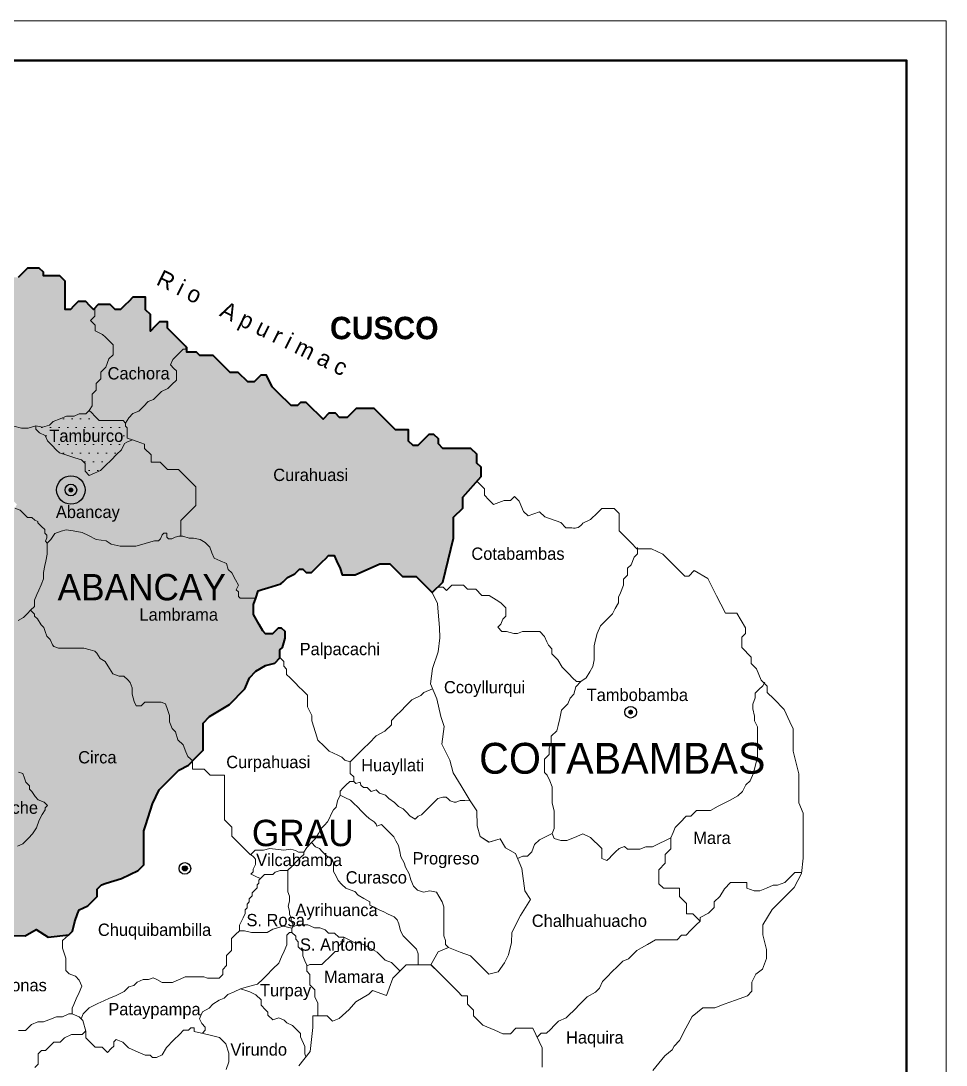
# Model space of a CAD drawing. Header units: metres. Extents: x 729055 to 735546, y 8489029 to 8491869.
# Drawn here: x 734618.53 to 734646.76, y 8489378.89 to 8489410.74 of the extents above; entities that cross this region are included whole.
import ezdxf

# ---------------------------------------------------------------- set-up
doc = ezdxf.new("R2010")
doc.units = ezdxf.units.M
doc.layers.add('05', color=5, linetype='Continuous')
for name, color, linetype, lineweight in [('5', 3, 'Continuous', 40), ('8', 250, 'Continuous', 50), ('Cap Prov', 7, 'Continuous', 20), ('Distrito', 212, 'Continuous', 20), ('Eléctricas', 30, 'Continuous', 20), ('GRILLAS', 7, 'Continuous', 0), ('MARCOS', 7, 'Continuous', 40), ('Sheet', 7, 'Continuous', 50), ('TEXTO', 7, 'Continuous', 0)]:
    doc.layers.add(name, color=color, linetype=linetype, lineweight=lineweight)
doc.styles.get("Standard").update_dxf_attribs({"font": 'BELL.TTF'})

msp = doc.modelspace()

# ---------------------------------------------------------------- hatches: boundary and pattern name
for points in [[(734620.135, 8489396.431, 1), (734619.983, 8489396.431, 1)], [(734637.213, 8489389.653, 1), (734637.061, 8489389.653, 1)], [(734623.613, 8489384.887, 1), (734623.461, 8489384.887, 1)]]:
    msp.add_hatch(color=256).paths.add_polyline_path(points)
at = {"layer": '5', "lineweight": 30}
msp.add_hatch(color=256, dxfattribs=at).paths.add_polyline_path([(734620.419, 8489396.431, 1), (734619.699, 8489396.431, 1)])
at = {"layer": 'Eléctricas', "linetype": 'Continuous', "lineweight": 0}
h = msp.add_hatch(dxfattribs=at)
h.set_pattern_fill('DOTS', color=1, scale=0.165786, style=0)
h.set_pattern_definition([(0, (292.78854, 279.58808), (0.13159295927, 0.263185918539), [0, -0.263185918539])])
h.paths.add_polyline_path([(734632.016, 8489395.879), (734632.016, 8489396.213), (734632.572, 8489396.839), (734632.572, 8489397.124), (734632.445, 8489397.251), (734632.445, 8489397.521), (734632.264, 8489397.702), (734631.94, 8489397.702), (734631.695, 8489397.702), (734631.41, 8489397.702), (734631.27, 8489397.842), (734631.27, 8489397.992), (734631.134, 8489398.129), (734630.983, 8489398.129), (734630.827, 8489397.973), (734630.643, 8489397.789), (734630.498, 8489397.789), (734630.364, 8489397.923), (734630.364, 8489398.123), (734630.364, 8489398.262), (734630.186, 8489398.262), (734629.968, 8489398.262), (734629.79, 8489398.441), (734629.611, 8489398.619), (734629.489, 8489398.742), (734629.316, 8489398.914), (734629.026, 8489398.914), (734628.758, 8489398.914), (734628.597, 8489398.753), (734628.491, 8489398.647), (734628.256, 8489398.647), (734628.134, 8489398.77), (734627.933, 8489398.77), (734627.753, 8489398.589), (734627.602, 8489398.74), (734627.435, 8489398.907), (734627.242, 8489399.101), (734627.066, 8489399.101), (734626.974, 8489399.009), (734626.779, 8489399.009), (734626.656, 8489399.131), (734626.5, 8489399.287), (734626.377, 8489399.41), (734626.205, 8489399.583), (734626.026, 8489399.934), (734625.852, 8489399.934), (734625.647, 8489399.729), (734625.459, 8489399.729), (734625.167, 8489400.02), (734624.916, 8489400.02), (734624.403, 8489400.533), (734624.236, 8489400.533), (734623.99, 8489400.533), (734623.89, 8489400.633), (734623.6, 8489400.633), (734623.6, 8489400.778), (734623.449, 8489400.928), (734623.327, 8489401.051), (734623.198, 8489401.179), (734623.009, 8489401.369), (734623.009, 8489401.558), (734622.763, 8489401.558), (734622.63, 8489401.425), (734622.485, 8489401.28), (734622.485, 8489401.502), (734622.485, 8489401.781), (734622.34, 8489401.926), (734622.34, 8489402.104), (734622.34, 8489402.309), (734622.106, 8489402.309), (734621.945, 8489402.309), (734621.823, 8489402.186), (734621.711, 8489402.075), (734621.57, 8489401.934), (734621.411, 8489401.934), (734621.258, 8489402.087), (734621.035, 8489402.087), (734620.896, 8489402.087), (734620.748, 8489401.94), (734620.636, 8489402.051), (734620.511, 8489402.177), (734620.282, 8489402.177), (734620.154, 8489402.048), (734620.043, 8489401.937), (734619.881, 8489401.937), (734619.881, 8489402.082), (734619.881, 8489402.227), (734619.881, 8489402.394), (734619.881, 8489402.583), (734619.881, 8489402.8), (734619.719, 8489402.962), (734619.53, 8489402.962), (734619.22, 8489402.962), (734619.22, 8489403.076), (734619.095, 8489403.202), (734618.879, 8489403.202), (734618.739, 8489403.202), (734618.6, 8489403.063), (734618.455, 8489402.918), (734618.187, 8489402.918), (734617.998, 8489402.728), (734617.741, 8489402.728), (734617.418, 8489402.728), (734617.262, 8489402.728), (734617.262, 8489402.561), (734617.005, 8489402.561), (734616.827, 8489402.383), (734616.827, 8489402.079), (734616.606, 8489402.079), (734616.425, 8489401.898), (734616.263, 8489401.898), (734616.209, 8489402.067), (734615.971, 8489402.238), (734615.711, 8489402.235), (734615.57, 8489402.186), (734615.517, 8489402.026), (734615.551, 8489401.831), (734615.433, 8489401.57), (734615.3, 8489401.537), (734615.153, 8489401.378), (734615.066, 8489401.224), (734614.846, 8489401.067), (734614.63, 8489401.049), (734614.429, 8489401.043), (734614.143, 8489401.05), (734613.883, 8489401.153), (734613.555, 8489401.232), (734613.421, 8489401.366), (734613.361, 8489401.528), (734613.299, 8489401.686), (734613.206, 8489401.821), (734613.073, 8489401.887), (734612.964, 8489402.033), (734612.792, 8489402.018), (734612.712, 8489401.971), (734612.59, 8489401.87), (734612.478, 8489401.728), (734612.32, 8489401.698), (734612.32, 8489401.48), (734612.32, 8489401.321), (734612.484, 8489401.157), (734612.58, 8489401.06), (734612.84, 8489400.96), (734613.05, 8489400.96), (734613.235, 8489400.96), (734613.395, 8489400.8), (734613.504, 8489400.691), (734613.504, 8489400.515), (734613.504, 8489400.331), (734613.617, 8489400.217), (734613.743, 8489400.092), (734613.974, 8489399.861), (734614.133, 8489399.701), (734614.377, 8489399.593), (734614.536, 8489399.593), (734614.738, 8489399.593), (734615.065, 8489399.4), (734615.137, 8489399.328), (734615.435, 8489399.328), (734615.653, 8489399.328), (734615.878, 8489399.104), (734616.014, 8489398.787), (734616.092, 8489398.606), (734616.092, 8489398.452), (734616.207, 8489398.116), (734616.325, 8489397.999), (734616.425, 8489397.898), (734616.547, 8489398.02), (734616.652, 8489398.02), (734616.736, 8489398.02), (734616.847, 8489397.909), (734616.967, 8489397.415), (734617.007, 8489397.249), (734617.206, 8489397.05), (734617.622, 8489396.777), (734617.933, 8489396.467), (734618.293, 8489396.106), (734618.411, 8489395.988), (734618.218, 8489395.62), (734618.055, 8489395.456), (734617.899, 8489395.301), (734617.79, 8489394.957), (734617.588, 8489394.605), (734617.261, 8489394.454), (734617.049, 8489394.356), (734616.388, 8489394.269), (734616.128, 8489394.269), (734615.565, 8489394.026), (734614.725, 8489393.535), (734614.46, 8489393.271), (734614.376, 8489393.187), (734614.045, 8489393.187), (734613.776, 8489393.049), (734613.499, 8489392.906), (734613.144, 8489392.724), (734612.96, 8489392.539), (734612.827, 8489392.244), (734612.827, 8489392.051), (734612.731, 8489391.954), (734613.195, 8489391.49), (734613.645, 8489391.04), (734614.083, 8489390.788), (734614.414, 8489390.583), (734614.857, 8489389.913), (734615.257, 8489389.623), (734615.457, 8489389.761), (734615.735, 8489389.771), (734615.986, 8489389.436), (734616.117, 8489388.804), (734616.117, 8489388.054), (734615.971, 8489387.545), (734616.557, 8489386.875), (734616.507, 8489386.399), (734616.597, 8489385.824), (734616.452, 8489385.446), (734616.407, 8489384.937), (734617.007, 8489383.729), (734617.347, 8489383.587), (734617.674, 8489383.19), (734618.247, 8489382.837), (734618.668, 8489382.83), (734618.998, 8489383.018), (734619.37, 8489382.792), (734619.998, 8489382.856), (734620.113, 8489382.977), (734620.182, 8489383.262), (734620.259, 8489383.497), (734620.308, 8489383.623), (734620.577, 8489383.743), (734620.747, 8489383.913), (734620.859, 8489384.025), (734620.859, 8489384.251), (734620.998, 8489384.39), (734621.14, 8489384.434), (734621.604, 8489384.577), (734622.11, 8489384.82), (734622.288, 8489384.997), (734622.288, 8489385.134), (734622.288, 8489385.318), (734622.288, 8489385.617), (734622.288, 8489386.028), (734622.348, 8489386.217), (734622.553, 8489386.858), (734622.749, 8489387.281), (734623.032, 8489387.563), (734623.168, 8489387.7), (734623.352, 8489387.884), (734623.646, 8489388.04), (734623.894, 8489388.289), (734624.095, 8489388.49), (734624.095, 8489388.749), (734624.095, 8489389.063), (734624.095, 8489389.321), (734624.293, 8489389.519), (734624.896, 8489389.892), (734625.365, 8489390.361), (734625.505, 8489390.698), (734625.706, 8489390.899), (734625.993, 8489391.077), (734626.277, 8489391.153), (734626.439, 8489391.315), (734626.439, 8489391.41), (734626.439, 8489391.55), (734626.511, 8489391.622), (734626.595, 8489391.915), (734626.595, 8489392.115), (734626.49, 8489392.22), (734626.383, 8489392.22), (734626.298, 8489392.134), (734626.211, 8489392.047), (734626.115, 8489392.047), (734625.996, 8489392.047), (734625.912, 8489392.131), (734625.802, 8489392.33), (734625.633, 8489392.635), (734625.633, 8489392.798), (734625.633, 8489392.94), (734625.699, 8489393.132), (734625.778, 8489393.359), (734625.899, 8489393.395), (734626.068, 8489393.445), (734626.467, 8489393.565), (734626.535, 8489393.633), (734626.668, 8489393.766), (734626.896, 8489393.878), (734627.036, 8489394.018), (734627.138, 8489394.018), (734627.241, 8489393.915), (734627.404, 8489393.915), (734627.5, 8489394.011), (734627.612, 8489394.123), (734627.728, 8489394.239), (734627.834, 8489394.345), (734627.923, 8489394.434), (734628.096, 8489394.434), (734628.168, 8489394.27), (734628.271, 8489394.038), (734628.339, 8489393.845), (734628.729, 8489393.845), (734629.481, 8489394.18), (734629.788, 8489394.18), (734630.178, 8489393.79), (734630.596, 8489393.79), (734630.819, 8489393.567), (734631.082, 8489393.304), (734631.403, 8489393.624), (734631.737, 8489394.961), (734631.737, 8489395.601)])
h = msp.add_hatch(dxfattribs=at)
h.set_pattern_fill('DOTS', color=47, scale=0.165786, style=0)
h.set_pattern_definition([(0, (8808.9939, 87775.3238), (0.13159295927, 0.263185918539), [0, -0.263185918539])])
h.paths.add_polyline_path([(734620.927, 8489398.552), (734620.792, 8489398.687), (734620.698, 8489398.781), (734620.619, 8489398.861), (734620.516, 8489398.759), (734620.317, 8489398.759), (734620.157, 8489398.685), (734619.929, 8489398.685), (734619.729, 8489398.605), (734619.518, 8489398.521), (734619.406, 8489398.408), (734619.198, 8489398.348), (734618.99, 8489398.388), (734618.99, 8489398.283), (734619.101, 8489398.172), (734619.272, 8489398.097), (734619.347, 8489397.927), (734619.476, 8489397.799), (734619.624, 8489397.651), (734619.711, 8489397.564), (734619.936, 8489397.492), (734620.18, 8489397.413), (734620.387, 8489397.347), (734620.491, 8489397.242), (734620.491, 8489397.001), (734620.614, 8489396.878), (734620.779, 8489396.946), (734620.964, 8489397.023), (734621.116, 8489397.174), (734621.287, 8489397.345), (734621.452, 8489397.51), (734621.6, 8489397.659), (734621.692, 8489397.853), (734621.942, 8489397.957), (734621.778, 8489398.014), (734621.778, 8489398.086), (734621.778, 8489398.217), (734621.778, 8489398.325), (734621.729, 8489398.374), (734621.729, 8489398.474), (734621.651, 8489398.552), (734621.48, 8489398.552), (734621.304, 8489398.552), (734621.132, 8489398.552)])

# ---------------------------------------------------------------- linework, layer by layer
for centre, radius in [((734620.059, 8489396.431), 0.178), ((734637.137, 8489389.653), 0.178), ((734623.537, 8489384.887), 0.178), ((734623.537, 8489384.887), 0.0762)]:
    msp.add_circle(centre, radius)
at = {"layer": '5', "lineweight": 30}
msp.add_circle((734620.059, 8489396.431), 0.434, dxfattribs=at)
at = {"layer": 'Cap Prov', "color": 0, "lineweight": 40}
for p, q in [((734631.092, 8489390.989), (734631.092, 8489390.989)), ((734632.815, 8489385.691), (734632.815, 8489385.691)), ((734631.446, 8489381.548), (734631.446, 8489381.548)), ((734632.811, 8489381.658), (734632.811, 8489381.658))]:
    msp.add_line(p, q, dxfattribs=at)
at = {"layer": 'Cap Prov', "lineweight": 40}
msp.add_lwpolyline([(734618.247, 8489382.837), (734618.668, 8489382.83), (734618.998, 8489383.018), (734619.37, 8489382.792), (734619.998, 8489382.856), (734620.113, 8489382.977), (734620.182, 8489383.262), (734620.259, 8489383.497), (734620.308, 8489383.623), (734620.577, 8489383.743), (734620.747, 8489383.913), (734620.859, 8489384.025), (734620.859, 8489384.251), (734620.998, 8489384.39), (734621.14, 8489384.434), (734621.604, 8489384.577), (734622.11, 8489384.82), (734622.288, 8489384.997), (734622.288, 8489385.134), (734622.288, 8489385.318), (734622.288, 8489385.617), (734622.288, 8489386.028), (734622.348, 8489386.217), (734622.553, 8489386.858), (734622.749, 8489387.281), (734623.032, 8489387.563), (734623.168, 8489387.7), (734623.352, 8489387.884), (734623.646, 8489388.04), (734623.894, 8489388.289), (734624.095, 8489388.49), (734624.095, 8489388.749), (734624.095, 8489389.063), (734624.095, 8489389.321), (734624.293, 8489389.519), (734624.896, 8489389.892), (734625.365, 8489390.361), (734625.505, 8489390.698), (734625.706, 8489390.899), (734625.993, 8489391.077), (734626.277, 8489391.153), (734626.439, 8489391.315), (734626.439, 8489391.41), (734626.439, 8489391.55), (734626.511, 8489391.622), (734626.595, 8489391.915), (734626.595, 8489392.115), (734626.49, 8489392.22), (734626.383, 8489392.22), (734626.298, 8489392.134), (734626.211, 8489392.047), (734626.115, 8489392.047), (734625.996, 8489392.047), (734625.912, 8489392.131), (734625.802, 8489392.33), (734625.633, 8489392.635), (734625.633, 8489392.798), (734625.633, 8489392.94), (734625.699, 8489393.132), (734625.778, 8489393.359), (734625.899, 8489393.395), (734626.068, 8489393.445), (734626.467, 8489393.565), (734626.535, 8489393.633), (734626.668, 8489393.766), (734626.896, 8489393.878), (734627.036, 8489394.018), (734627.138, 8489394.018), (734627.241, 8489393.915), (734627.404, 8489393.915), (734627.5, 8489394.011), (734627.612, 8489394.123), (734627.728, 8489394.239), (734627.834, 8489394.345), (734627.923, 8489394.434), (734628.096, 8489394.434), (734628.168, 8489394.27), (734628.271, 8489394.038), (734628.339, 8489393.845), (734628.729, 8489393.845), (734629.481, 8489394.18), (734629.788, 8489394.18), (734630.178, 8489393.79), (734630.596, 8489393.79), (734630.819, 8489393.567), (734631.082, 8489393.304), (734631.403, 8489393.624), (734631.737, 8489394.961), (734631.737, 8489395.601), (734632.016, 8489395.879), (734632.016, 8489396.213), (734632.572, 8489396.839), (734632.572, 8489397.124), (734632.445, 8489397.251), (734632.445, 8489397.521), (734632.264, 8489397.702), (734631.94, 8489397.702), (734631.695, 8489397.702), (734631.41, 8489397.702), (734631.27, 8489397.842), (734631.27, 8489397.992), (734631.134, 8489398.129), (734630.983, 8489398.129), (734630.827, 8489397.973), (734630.643, 8489397.789), (734630.498, 8489397.789), (734630.364, 8489397.923), (734630.364, 8489398.123), (734630.364, 8489398.262), (734630.186, 8489398.262), (734629.968, 8489398.262), (734629.79, 8489398.441), (734629.611, 8489398.619), (734629.489, 8489398.742), (734629.316, 8489398.914), (734629.026, 8489398.914), (734628.758, 8489398.914), (734628.597, 8489398.753), (734628.491, 8489398.647), (734628.256, 8489398.647), (734628.134, 8489398.77), (734627.933, 8489398.77), (734627.753, 8489398.589), (734627.602, 8489398.74), (734627.435, 8489398.907), (734627.242, 8489399.101), (734627.066, 8489399.101), (734626.974, 8489399.009), (734626.779, 8489399.009), (734626.656, 8489399.131), (734626.5, 8489399.287), (734626.377, 8489399.41), (734626.205, 8489399.583), (734626.026, 8489399.934), (734625.852, 8489399.934), (734625.647, 8489399.729), (734625.459, 8489399.729), (734625.167, 8489400.02), (734624.916, 8489400.02), (734624.403, 8489400.533), (734624.236, 8489400.533), (734623.99, 8489400.533), (734623.89, 8489400.633), (734623.6, 8489400.633), (734623.6, 8489400.778), (734623.449, 8489400.928), (734623.327, 8489401.051), (734623.198, 8489401.179), (734623.009, 8489401.369), (734623.009, 8489401.558), (734622.763, 8489401.558), (734622.63, 8489401.425), (734622.485, 8489401.28), (734622.485, 8489401.502), (734622.485, 8489401.781), (734622.34, 8489401.926), (734622.34, 8489402.104), (734622.34, 8489402.309), (734622.106, 8489402.309), (734621.945, 8489402.309), (734621.823, 8489402.186), (734621.711, 8489402.075), (734621.57, 8489401.934), (734621.411, 8489401.934), (734621.258, 8489402.087), (734621.035, 8489402.087), (734620.896, 8489402.087), (734620.748, 8489401.94), (734620.636, 8489402.051), (734620.511, 8489402.177), (734620.282, 8489402.177), (734620.154, 8489402.048), (734620.043, 8489401.937), (734619.881, 8489401.937), (734619.881, 8489402.082), (734619.881, 8489402.227), (734619.881, 8489402.394), (734619.881, 8489402.583), (734619.881, 8489402.8), (734619.719, 8489402.962), (734619.53, 8489402.962), (734619.22, 8489402.962), (734619.22, 8489403.076), (734619.095, 8489403.202), (734618.879, 8489403.202), (734618.739, 8489403.202), (734618.6, 8489403.063), (734618.455, 8489402.918)], dxfattribs=at)
at = {"layer": 'Cap Prov'}
msp.add_lwpolyline([(734637.81, 8489378.72), (734638.175, 8489379.171), (734638.4, 8489379.355), (734638.468, 8489379.464), (734638.624, 8489379.637), (734638.825, 8489380.013), (734639.013, 8489380.37), (734639.338, 8489380.633), (734639.707, 8489380.633), (734639.993, 8489380.74), (734640.341, 8489380.87), (734640.698, 8489381.004), (734640.832, 8489381.138), (734640.832, 8489381.416), (734640.952, 8489381.661), (734641.155, 8489381.817), (734641.278, 8489382.14), (734641.278, 8489382.415), (734641.167, 8489382.861), (734641.167, 8489383.162), (734641.457, 8489383.629), (734642.13, 8489384.303), (734642.348, 8489384.733), (734642.404, 8489385.2), (734642.404, 8489385.568), (734642.404, 8489385.869), (734642.404, 8489386.248), (734642.404, 8489386.571), (734642.27, 8489386.888), (734642.27, 8489387.133), (734642.27, 8489387.412), (734642.27, 8489387.768), (734642.091, 8489388.459), (734642.091, 8489388.86), (734642.091, 8489389.143), (734641.992, 8489389.361), (734641.821, 8489389.737), (734641.504, 8489390.055), (734641.306, 8489390.252), (734641.306, 8489390.447), (734641.122, 8489390.631), (734640.975, 8489390.975), (734640.817, 8489391.133), (734640.817, 8489391.329), (734640.525, 8489391.621), (734640.525, 8489391.939), (734640.642, 8489392.056), (734640.642, 8489392.223), (734640.374, 8489392.675), (734640.031, 8489392.675), (734639.892, 8489392.946), (734639.761, 8489393.203), (734639.493, 8489393.727), (734639.08, 8489393.972), (734638.913, 8489393.805), (734638.79, 8489393.805), (734638.595, 8489394), (734638.316, 8489394.278), (734638.121, 8489394.473), (734637.776, 8489394.641), (734637.597, 8489394.641), (734637.33, 8489394.641), (734637.152, 8489394.82), (734636.979, 8489394.992), (734636.785, 8489395.186), (734636.785, 8489395.413), (734636.785, 8489395.719), (734636.635, 8489395.868), (734636.446, 8489395.868), (734636.257, 8489395.868), (734636.123, 8489395.735), (734635.917, 8489395.528), (734635.676, 8489395.424, -0.372899), (734635.342, 8489395.279), (734635.163, 8489395.279), (734635.007, 8489395.435), (734634.522, 8489395.608), (734634.36, 8489395.769), (734634.009, 8489395.641), (734633.87, 8489395.78), (734633.741, 8489396.087), (734633.591, 8489396.237), (734633.468, 8489396.115), (734633.279, 8489396.115), (734632.952, 8489395.993), (734632.815, 8489396.13), (734632.674, 8489396.271), (734632.674, 8489396.469), (734632.446, 8489396.697), (734632.016, 8489396.213), (734632.016, 8489395.879), (734631.737, 8489395.601), (734631.737, 8489394.961), (734631.403, 8489393.624), (734631.082, 8489393.304), (734631.243, 8489392.971), (734631.261, 8489392.707), (734631.309, 8489392.233), (734631.315, 8489391.922), (734631.267, 8489391.491), (734631.092, 8489390.989), (734631.026, 8489390.515), (734631.229, 8489390.06), (734631.348, 8489389.523), (734631.447, 8489389.212), (734631.375, 8489388.679), (734631.621, 8489388.186), (734631.726, 8489387.801), (734631.963, 8489387.406), (734632.24, 8489386.953), (734632.444, 8489386.642), (734632.456, 8489386.19), (734632.551, 8489385.864), (734632.815, 8489385.691), (734633.152, 8489385.793), (734633.315, 8489385.517), (734633.62, 8489385.339), (734633.819, 8489384.887), (734633.911, 8489384.206), (734634.086, 8489383.939), (734633.772, 8489383.454), (734633.514, 8489382.929), (734633.497, 8489382.628), (734633.412, 8489382.25), (734633.286, 8489382.01), (734633.093, 8489381.736), (734632.811, 8489381.658), (734632.248, 8489382.221), (734631.938, 8489382.327), (734631.581, 8489382.473), (734631.264, 8489382.345), (734631.046, 8489381.948), (734631.281, 8489381.713), (734631.446, 8489381.548), (734631.724, 8489381.27), (734631.864, 8489381.13), (734631.99, 8489381.004), (734632.162, 8489381.004), (734632.162, 8489380.744), (734632.345, 8489380.561), (734632.345, 8489380.39), (734632.627, 8489380.108), (734632.998, 8489379.947), (734633.233, 8489379.845), (734633.467, 8489379.845), (734633.632, 8489380.01), (734633.91, 8489380.01), (734634.151, 8489380.01), (734634.442, 8489379.415), (734634.442, 8489378.972), (734634.442, 8489378.82)], format="xyb", dxfattribs=at)
for points in [[(734624.796, 8489378.756), (734624.878, 8489378.988), (734624.878, 8489379.254), (734624.783, 8489379.538), (734624.594, 8489379.727), (734624.353, 8489379.785), (734624.134, 8489379.837), (734623.82, 8489379.912), (734623.82, 8489380.024), (734623.714, 8489380.024), (734623.643, 8489379.953), (734623.499, 8489379.953), (734623.38, 8489379.834), (734623.189, 8489379.643), (734622.975, 8489379.428), (734622.845, 8489379.196), (734622.668, 8489379.122), (734622.552, 8489379.122), (734622.483, 8489379.19), (734622.323, 8489379.19), (734622.108, 8489379.285), (734621.815, 8489379.414), (734621.645, 8489379.585), (734621.445, 8489379.668), (734621.368, 8489379.592), (734621.368, 8489379.466), (734621.293, 8489379.391), (734621.174, 8489379.271), (734621.106, 8489379.339), (734621.01, 8489379.435), (734620.799, 8489379.435), (734620.686, 8489379.547), (734620.512, 8489379.721), (734620.512, 8489379.925), (734620.427, 8489380.242), (734620.315, 8489380.355), (734620.101, 8489380.45), (734620.101, 8489380.623), (734620.15, 8489380.737), (734620.225, 8489380.91), (734620.308, 8489381.104), (734620.39, 8489381.295), (734620.311, 8489381.482), (734620.199, 8489381.595), (734620.008, 8489381.67), (734619.906, 8489381.772), (734619.906, 8489381.942), (734619.906, 8489382.151), (734619.806, 8489382.451), (734619.806, 8489382.687), (734619.988, 8489382.845), (734619.998, 8489382.856), (734619.37, 8489382.792), (734618.998, 8489383.018), (734618.668, 8489382.83), (734618.247, 8489382.837)], [(734634.442, 8489378.82), (734634.442, 8489378.972), (734634.442, 8489379.415), (734634.151, 8489380.01), (734633.91, 8489380.01), (734633.632, 8489380.01), (734633.467, 8489379.845), (734633.233, 8489379.845), (734632.998, 8489379.947), (734632.627, 8489380.108), (734632.345, 8489380.39), (734632.345, 8489380.561), (734632.162, 8489380.744), (734632.162, 8489381.004), (734631.99, 8489381.004), (734631.864, 8489381.13), (734631.724, 8489381.27), (734631.446, 8489381.548), (734631.281, 8489381.713), (734631.048, 8489381.946), (734630.833, 8489381.946), (734630.529, 8489381.946), (734630.287, 8489381.946), (734630.097, 8489381.756), (734629.879, 8489381.537), (734629.771, 8489381.232), (734629.692, 8489381.008), (734629.262, 8489381.16), (734629.148, 8489381.046), (734628.756, 8489380.817), (734628.547, 8489380.587), (734628.243, 8489380.304), (734628.044, 8489380.223), (734627.875, 8489380.392), (734627.445, 8489380.392), (734627.445, 8489380.035), (734627.358, 8489379.298), (734627.015, 8489378.868)]]:
    msp.add_lwpolyline(points, dxfattribs=at)
at = {"layer": 'Distrito', "linetype": 'Continuous', "lineweight": 5}
for p, q in [((734619.277, 8489392.112), (734619.327, 8489391.974)), ((734619.327, 8489391.974), (734619.428, 8489391.872)), ((734619.428, 8489391.872), (734619.497, 8489391.706)), ((734619.497, 8489391.706), (734619.542, 8489391.661)), ((734619.542, 8489391.661), (734619.684, 8489391.604)), ((734619.684, 8489391.604), (734619.896, 8489391.604)), ((734619.896, 8489391.604), (734620.009, 8489391.604)), ((734620.009, 8489391.604), (734620.221, 8489391.604)), ((734620.221, 8489391.604), (734620.457, 8489391.604)), ((734620.457, 8489391.604), (734620.652, 8489391.551)), ((734620.652, 8489391.551), (734620.79, 8489391.514)), ((734620.79, 8489391.514), (734620.851, 8489391.453)), ((734620.851, 8489391.453), (734620.949, 8489391.287)), ((734620.949, 8489391.287), (734621.103, 8489391.194)), ((734621.103, 8489391.194), (734621.238, 8489390.985)), ((734621.238, 8489390.985), (734621.34, 8489390.827)), ((734621.34, 8489390.827), (734621.531, 8489390.754)), ((734621.531, 8489390.754), (734621.678, 8489390.754)), ((734621.678, 8489390.754), (734621.795, 8489390.636)), ((734621.795, 8489390.636), (734621.869, 8489390.563)), ((734621.869, 8489390.563), (734621.926, 8489390.4)), ((734621.926, 8489390.4), (734621.926, 8489390.201)), ((734621.926, 8489390.201), (734621.987, 8489389.978)), ((734621.987, 8489389.978), (734622.048, 8489389.849)), ((734622.048, 8489389.849), (734622.202, 8489389.849)), ((734622.202, 8489389.849), (734622.314, 8489389.961)), ((734638.368, 8489385.823), (734638.368, 8489385.485)), ((734638.368, 8489385.485), (734638.194, 8489385.311)), ((734638.194, 8489385.311), (734638.194, 8489385.042)), ((734638.194, 8489385.042), (734638, 8489384.848)), ((734638, 8489384.848), (734638, 8489384.652)), ((734638, 8489384.652), (734638, 8489384.421)), ((734638, 8489384.421), (734638.143, 8489384.279)), ((734638.143, 8489384.279), (734638.357, 8489384.279)), ((734638.357, 8489384.279), (734638.623, 8489384.279)), ((734638.623, 8489384.279), (734638.623, 8489384.031)), ((734638.623, 8489384.031), (734638.836, 8489383.819)), ((734638.836, 8489383.819), (734638.836, 8489383.499)), ((734638.836, 8489383.499), (734639.031, 8489383.499)), ((734639.031, 8489383.499), (734639.253, 8489383.278))]:
    msp.add_line(p, q, dxfattribs=at)
for points in [[(734620.79, 8489401.981), (734620.79, 8489401.733), (734620.655, 8489401.599), (734620.798, 8489401.456), (734620.798, 8489401.285), (734621.027, 8489401.179), (734621.116, 8489401.089), (734621.247, 8489400.959), (734621.345, 8489400.861), (734621.345, 8489400.722), (734621.345, 8489400.559), (734621.222, 8489400.437), (734621.125, 8489400.176), (734620.978, 8489400.029), (734620.978, 8489399.826), (734620.827, 8489399.675), (734620.827, 8489399.475), (734620.707, 8489399.355), (734620.707, 8489399.182), (734620.707, 8489398.994), (734620.619, 8489398.861)], [(734623.566, 8489400.844), (734623.566, 8489400.729), (734623.484, 8489400.729), (734623.375, 8489400.62), (734623.258, 8489400.504), (734623.17, 8489400.415), (734623.096, 8489400.25), (734623.204, 8489400.142), (734623.278, 8489400.068), (734623.278, 8489399.902), (734623.278, 8489399.783), (734623.144, 8489399.649), (734623.021, 8489399.526), (734622.822, 8489399.435), (734622.691, 8489399.304), (734622.576, 8489399.19), (734622.422, 8489399.127), (734622.271, 8489398.976), (734622.131, 8489398.836), (734621.954, 8489398.762), (734621.823, 8489398.631), (734621.729, 8489398.474)], [(734621.942, 8489397.957), (734621.778, 8489398.014), (734621.778, 8489398.086), (734621.778, 8489398.217), (734621.778, 8489398.325), (734621.729, 8489398.374), (734621.729, 8489398.474), (734621.651, 8489398.552), (734621.48, 8489398.552), (734621.304, 8489398.552), (734621.132, 8489398.552), (734620.927, 8489398.552), (734620.792, 8489398.687), (734620.698, 8489398.781), (734620.619, 8489398.861), (734620.516, 8489398.759), (734620.317, 8489398.759), (734620.157, 8489398.685), (734619.929, 8489398.685), (734619.729, 8489398.605), (734619.518, 8489398.521), (734619.406, 8489398.408), (734619.198, 8489398.348), (734618.99, 8489398.388)], [(734623.414, 8489395.025), (734623.414, 8489395.262), (734623.414, 8489395.502), (734623.617, 8489395.705), (734623.873, 8489395.961), (734623.873, 8489396.253), (734623.873, 8489396.525), (734623.711, 8489396.687), (734623.511, 8489396.887), (734623.343, 8489397.055), (734623.004, 8489397.055), (734622.782, 8489397.277), (734622.508, 8489397.277), (734622.508, 8489397.5), (734622.308, 8489397.7), (734622.308, 8489397.83), (734622.08, 8489397.909), (734621.942, 8489397.957), (734621.771, 8489397.887), (734621.692, 8489397.853), (734621.6, 8489397.659), (734621.452, 8489397.51), (734621.287, 8489397.345), (734621.116, 8489397.174), (734620.964, 8489397.023), (734620.779, 8489396.946), (734620.614, 8489396.878), (734620.491, 8489397.001), (734620.491, 8489397.094), (734620.491, 8489397.242), (734620.387, 8489397.347), (734620.18, 8489397.413), (734619.936, 8489397.492), (734619.711, 8489397.564), (734619.624, 8489397.651), (734619.476, 8489397.799), (734619.347, 8489397.927), (734619.272, 8489398.097), (734619.101, 8489398.172), (734618.99, 8489398.283), (734618.99, 8489398.388), (734618.753, 8489398.32), (734618.548, 8489398.32), (734618.314, 8489398.382)], [(734619.338, 8489394.81), (734619.283, 8489394.865), (734619.324, 8489394.975), (734619.324, 8489395.056), (734619.261, 8489395.119), (734619.261, 8489395.225), (734619.164, 8489395.321), (734619.054, 8489395.431), (734619.054, 8489395.47), (734618.955, 8489395.512), (734618.871, 8489395.596), (734618.737, 8489395.596), (734618.635, 8489395.698), (734618.514, 8489395.819), (734618.354, 8489395.88)], [(734625.698, 8489393.134), (734625.518, 8489393.134), (734625.365, 8489393.134), (734625.222, 8489393.134), (734625.17, 8489393.185), (734625.17, 8489393.327), (734625.107, 8489393.39), (734625.17, 8489393.529), (734625.083, 8489393.688), (734624.967, 8489393.901), (734624.858, 8489394.01), (734624.804, 8489394.189), (734624.617, 8489394.269), (734624.426, 8489394.35), (734624.363, 8489394.512), (734624.294, 8489394.689), (734624.156, 8489394.827), (734624.004, 8489394.921), (734623.802, 8489394.966), (734623.67, 8489394.966), (734623.475, 8489395.025), (734623.353, 8489395.025), (734623.238, 8489394.987), (734623.137, 8489394.945), (734623.036, 8489394.945), (734622.989, 8489394.992), (734622.989, 8489395.074), (734622.989, 8489395.112), (734622.894, 8489395.112), (734622.843, 8489395.062), (734622.796, 8489394.938), (734622.736, 8489394.877), (734622.608, 8489394.877), (734622.428, 8489394.827), (734622.226, 8489394.771), (734622.04, 8489394.719), (734621.794, 8489394.719), (734621.567, 8489394.719), (734621.288, 8489394.778), (734621.135, 8489394.879), (734620.833, 8489394.917), (734620.593, 8489395.042), (734620.405, 8489395.139), (734620.133, 8489395.181), (734619.914, 8489395.219), (734619.764, 8489395.17), (734619.57, 8489395.107), (734619.448, 8489394.92), (734619.338, 8489394.81), (734619.338, 8489394.639), (734619.338, 8489394.477), (734619.294, 8489394.258), (734619.267, 8489394.125), (734619.224, 8489393.912), (734619.224, 8489393.723), (734619.151, 8489393.542), (734619.083, 8489393.373), (734619.023, 8489393.24), (734618.946, 8489393.071), (734618.946, 8489392.876), (734618.831, 8489392.761), (734618.737, 8489392.667), (734618.609, 8489392.539), (734618.448, 8489392.445)], [(734637.349, 8489394.675), (734637.349, 8489394.484), (734637.349, 8489394.484), (734637.242, 8489394.378), (734637.153, 8489394.152), (734637.046, 8489394.045), (734637.046, 8489393.829), (734636.924, 8489393.708), (734636.924, 8489393.527), (734636.825, 8489393.291), (734636.771, 8489393.163), (734636.771, 8489392.985), (734636.663, 8489392.815), (734636.58, 8489392.653), (734636.449, 8489392.522), (734636.315, 8489392.389), (734636.214, 8489392.287), (734636.112, 8489392.057), (734636.068, 8489391.856), (734636.029, 8489391.676), (734636.029, 8489391.449), (734636.029, 8489391.248), (734635.985, 8489391.049), (734635.893, 8489390.879), (734635.783, 8489390.7), (734635.621, 8489390.588)], [(734631.242, 8489393.464), (734631.414, 8489393.464), (734631.517, 8489393.361), (734631.621, 8489393.465), (734631.684, 8489393.527), (734631.845, 8489393.527), (734632.035, 8489393.527), (734632.159, 8489393.403), (734632.411, 8489393.403), (734632.601, 8489393.213), (734632.82, 8489393.213), (734633.032, 8489393.078), (734633.172, 8489392.989), (734633.327, 8489392.834), (734633.327, 8489392.719), (734633.327, 8489392.583), (734633.237, 8489392.493), (734633.174, 8489392.338), (734633.081, 8489392.245), (734633.209, 8489392.117), (734633.348, 8489392.117), (734633.572, 8489392.055), (734633.681, 8489392.055), (734633.833, 8489392.115), (734634.116, 8489392.115), (734634.362, 8489392.115), (734634.513, 8489391.963), (734634.585, 8489391.796), (734634.629, 8489391.695), (734634.736, 8489391.588), (734634.736, 8489391.432), (734634.838, 8489391.33), (734634.914, 8489391.254), (734635.043, 8489391.029), (734635.147, 8489390.925), (734635.261, 8489390.811), (734635.367, 8489390.705), (734635.484, 8489390.588), (734635.621, 8489390.588), (734635.46, 8489390.427), (734635.404, 8489390.2), (734635.29, 8489390.085), (734635.225, 8489389.911), (734635.031, 8489389.718), (734634.974, 8489389.465), (734634.924, 8489389.245), (734634.889, 8489389.088), (734634.717, 8489388.916), (734634.717, 8489388.727), (734634.652, 8489388.559), (734634.652, 8489388.363), (734634.511, 8489388.221), (734634.511, 8489387.992), (734634.511, 8489387.813), (734634.595, 8489387.729), (734634.669, 8489387.557), (734634.747, 8489387.374), (734634.747, 8489387.118), (734634.747, 8489386.879), (734634.805, 8489386.64), (734634.805, 8489386.384), (734634.805, 8489386.106), (734634.745, 8489385.954), (734634.555, 8489385.861), (734634.353, 8489385.763), (734634.2, 8489385.611), (734634.124, 8489385.388), (734633.994, 8489385.257), (734633.852, 8489385.257), (734633.688, 8489385.185)], [(734618.831, 8489392.761), (734618.952, 8489392.64), (734618.952, 8489392.583), (734619.036, 8489392.5), (734619.151, 8489392.319), (734619.036, 8489392.5)], [(734619.151, 8489392.319), (734619.233, 8489392.238), (734619.277, 8489392.112)], [(734626.438, 8489391.317), (734626.552, 8489391.202), (734626.552, 8489391.055), (734626.642, 8489390.965), (734626.642, 8489390.806), (734626.751, 8489390.696), (734626.915, 8489390.533), (734627.018, 8489390.43), (734627.121, 8489390.326), (734627.28, 8489390.167), (734627.28, 8489389.997), (734627.28, 8489389.817), (734627.412, 8489389.55), (734627.412, 8489389.387), (734627.523, 8489389.034), (734627.597, 8489388.804), (734627.789, 8489388.612), (734627.935, 8489388.465), (734628.203, 8489388.338), (734628.329, 8489388.278), (734628.421, 8489388.186), (734628.583, 8489388.14)], [(734628.687, 8489387.543), (734628.687, 8489387.676), (734628.583, 8489387.78), (734628.583, 8489387.985), (734628.583, 8489388.14), (734628.815, 8489388.372), (734628.987, 8489388.544), (734629.155, 8489388.712), (734629.37, 8489388.927), (734629.641, 8489389.069), (734629.839, 8489389.267), (734629.839, 8489389.404), (734629.998, 8489389.563), (734630.123, 8489389.688), (734630.286, 8489389.852), (734630.463, 8489390.028), (734630.734, 8489390.161), (734630.824, 8489390.251), (734631.091, 8489390.37)], [(734634.745, 8489385.954), (734634.805, 8489385.801), (734635.007, 8489385.736), (734635.187, 8489385.736), (734635.426, 8489385.834), (734635.679, 8489385.937), (734635.917, 8489385.834), (734636.028, 8489385.722), (734636.129, 8489385.622), (734636.254, 8489385.496), (734636.254, 8489385.301), (734636.254, 8489385.192), (734636.412, 8489385.126), (734636.489, 8489385.203), (734636.554, 8489385.268), (734636.679, 8489385.393), (734636.786, 8489385.499), (734636.952, 8489385.556), (734637.039, 8489385.469), (734637.246, 8489385.469), (734637.415, 8489385.469), (734637.6, 8489385.54), (734637.802, 8489385.54), (734638.009, 8489385.643), (734638.205, 8489385.741), (734638.368, 8489385.823), (734638.434, 8489385.986), (734638.495, 8489386.139), (734638.647, 8489386.291), (734638.832, 8489386.476), (734638.97, 8489386.476), (734639.15, 8489386.656), (734639.362, 8489386.656), (734639.569, 8489386.656), (734639.809, 8489386.782), (734639.945, 8489386.853), (734640.173, 8489386.972), (734640.412, 8489387.097), (734640.552, 8489387.237), (734640.654, 8489387.435), (734640.782, 8489387.563), (734640.882, 8489387.789), (734640.948, 8489388.05), (734641.004, 8489388.276), (734641.004, 8489388.527), (734641.004, 8489388.772), (734641.004, 8489389.006), (734641.004, 8489389.202), (734640.915, 8489389.393), (734640.915, 8489389.534), (734640.86, 8489389.757), (734640.86, 8489389.893), (734640.937, 8489390.089), (734640.937, 8489390.231), (734641.051, 8489390.345), (734641.165, 8489390.46), (734641.232, 8489390.573)], [(734622.678, 8489389.961), (734622.314, 8489389.961), (734622.678, 8489389.961), (734622.812, 8489389.961), (734622.947, 8489389.91), (734623.003, 8489389.739), (734623.067, 8489389.55), (734623.067, 8489389.361), (734623.146, 8489389.154), (734623.249, 8489389.051), (734623.325, 8489388.813), (734623.483, 8489388.654), (734623.569, 8489388.446), (734623.629, 8489388.302), (734623.704, 8489388.227), (734623.766, 8489388.165)], [(734623.768, 8489388.167), (734623.768, 8489387.918), (734624.129, 8489387.918), (734624.312, 8489387.735), (734624.749, 8489387.735), (734624.749, 8489387.381), (734624.749, 8489387.106), (734624.749, 8489386.865), (734624.749, 8489386.607), (734624.749, 8489386.367), (734624.972, 8489386.143), (734624.972, 8489385.868), (734625.17, 8489385.671), (734625.385, 8489385.456), (734625.54, 8489385.301), (734625.686, 8489385.447), (734625.936, 8489385.447), (734625.936, 8489385.447), (734626.127, 8489385.494), (734626.555, 8489385.447), (734626.767, 8489385.473), (734626.909, 8489385.437), (734627, 8489385.387), (734627.163, 8489385.387), (734627.261, 8489385.521), (734627.396, 8489385.675)], [(734618.463, 8489387.819), (734618.59, 8489387.781), (734618.642, 8489387.641), (734618.69, 8489387.513), (734618.797, 8489387.406), (734618.797, 8489387.304), (734618.873, 8489387.228), (734618.969, 8489387.078), (734619.065, 8489386.982), (734619.244, 8489386.904), (734619.345, 8489386.803), (734619.275, 8489386.734), (734619.275, 8489386.674), (734619.188, 8489386.527), (734619.09, 8489386.36), (734619.014, 8489386.127), (734618.893, 8489385.939), (734618.768, 8489385.814), (734618.59, 8489385.637), (734618.427, 8489385.567)], [(734631.581, 8489382.473), (734631.493, 8489382.561), (734631.493, 8489382.691), (734631.441, 8489382.833), (734631.441, 8489382.95), (734631.441, 8489383.082), (734631.441, 8489383.261), (734631.441, 8489383.385), (734631.441, 8489383.571), (734631.441, 8489383.717), (734631.389, 8489383.867), (734631.287, 8489384.035), (734631.21, 8489384.161), (734631.013, 8489384.207), (734630.816, 8489384.166), (734630.637, 8489384.225), (734630.515, 8489384.346), (734630.428, 8489384.537), (734630.384, 8489384.719), (734630.264, 8489384.92), (734630.227, 8489385.059), (734630.128, 8489385.242), (734630.091, 8489385.405), (734630.051, 8489385.584), (734629.978, 8489385.726), (734629.917, 8489385.845), (734629.781, 8489385.981), (734629.684, 8489386.078), (734629.538, 8489386.224), (734629.393, 8489386.179), (734629.374, 8489386.238), (734629.309, 8489386.303), (734629.156, 8489386.405), (734629.061, 8489386.5), (734628.997, 8489386.564), (734628.927, 8489386.633), (734628.799, 8489386.761), (734628.692, 8489386.868), (734628.595, 8489386.965), (734628.439, 8489387.039), (734628.27, 8489387.118), (734628.27, 8489387.247), (734628.367, 8489387.344), (734628.451, 8489387.428), (734628.566, 8489387.543), (734628.687, 8489387.543), (734628.755, 8489387.475), (734628.881, 8489387.517), (734628.91, 8489387.431), (734628.984, 8489387.357), (734629.097, 8489387.357), (734629.177, 8489387.276), (734629.223, 8489387.231), (734629.371, 8489387.283), (734629.475, 8489387.179), (734629.656, 8489387.119), (734629.758, 8489387.017), (734629.934, 8489386.896), (734630.058, 8489386.772), (734630.193, 8489386.703), (734630.285, 8489386.612), (734630.412, 8489386.484), (734630.566, 8489386.392), (734630.65, 8489386.477), (734630.756, 8489386.524), (734630.857, 8489386.624), (734630.97, 8489386.738), (734631.118, 8489386.886), (734631.251, 8489387.019), (734631.403, 8489387.064), (734631.513, 8489387.064), (734631.571, 8489387.006), (734631.626, 8489386.951), (734631.754, 8489386.911), (734631.812, 8489386.911), (734631.933, 8489386.955), (734632.076, 8489386.955), (734632.24, 8489386.953)], [(734628.27, 8489387.118), (734628.19, 8489386.947), (734628.154, 8489386.754), (734628.073, 8489386.674), (734628, 8489386.539), (734627.945, 8489386.418), (734627.893, 8489386.304), (734627.796, 8489386.206), (734627.704, 8489386.115), (734627.609, 8489385.951), (734627.51, 8489385.788), (734627.396, 8489385.675), (734627.524, 8489385.547), (734627.641, 8489385.489), (734627.727, 8489385.403), (734627.862, 8489385.268), (734628.032, 8489385.164), (734628.076, 8489385.043), (734628.076, 8489384.963), (734628.076, 8489384.791), (734628.153, 8489384.645), (734628.212, 8489384.516), (734628.33, 8489384.397), (734628.445, 8489384.282), (734628.581, 8489384.231), (734628.718, 8489384.179), (734628.823, 8489384.074), (734629.001, 8489383.971), (734629.175, 8489383.871), (734629.175, 8489383.767), (734629.334, 8489383.69), (734629.487, 8489383.616), (734629.609, 8489383.558), (734629.724, 8489383.502), (734629.921, 8489383.407), (734630.01, 8489383.318), (734630.069, 8489383.192), (734630.12, 8489382.984), (734630.194, 8489382.834), (734630.292, 8489382.735), (734630.41, 8489382.618), (734630.505, 8489382.523), (734630.605, 8489382.422), (734630.658, 8489382.281), (734630.658, 8489382.157), (734630.658, 8489382.011), (734630.658, 8489381.948)], [(734627.163, 8489385.387), (734627.163, 8489385.316), (734627.068, 8489385.221), (734627.005, 8489385.158), (734626.909, 8489385.062), (734626.806, 8489384.96), (734626.667, 8489384.82), (734626.615, 8489384.82), (734626.441, 8489384.82), (734626.293, 8489384.768), (734626.223, 8489384.698), (734626.084, 8489384.698), (734625.97, 8489384.698), (734625.92, 8489384.648), (734625.846, 8489384.574), (734625.718, 8489384.633), (734625.62, 8489384.677), (734625.552, 8489384.708), (734625.625, 8489384.781), (734625.625, 8489384.868), (734625.691, 8489385.007), (734625.691, 8489385.172), (734625.639, 8489385.225), (734625.551, 8489385.313)], [(734625.846, 8489384.574), (734625.797, 8489384.525), (734625.797, 8489384.439), (734625.74, 8489384.382), (734625.74, 8489384.291), (734625.677, 8489384.228), (734625.594, 8489384.145), (734625.594, 8489384.052), (734625.501, 8489383.959), (734625.501, 8489383.864), (734625.435, 8489383.798), (734625.435, 8489383.682), (734625.38, 8489383.627), (734625.38, 8489383.512), (734625.312, 8489383.377), (734625.261, 8489383.274), (734625.2, 8489383.154), (734625.2, 8489383.046), (734625.2, 8489382.985), (734625.352, 8489382.985), (734625.569, 8489382.928), (734625.722, 8489382.928), (734625.914, 8489382.928), (734626.044, 8489382.928), (734626.219, 8489383.033), (734626.402, 8489383.085), (734626.534, 8489383.123), (734626.798, 8489383.068), (734626.835, 8489383.105), (734626.835, 8489383.207), (734626.78, 8489383.263), (734626.78, 8489383.364), (734626.733, 8489383.486), (734626.733, 8489383.586), (734626.689, 8489383.734), (734626.733, 8489383.891), (734626.733, 8489384.043), (734626.681, 8489384.174), (734626.681, 8489384.304), (734626.681, 8489384.452), (734626.681, 8489384.592), (734626.681, 8489384.744), (734626.681, 8489384.82)], [(734639.253, 8489383.278), (734639.253, 8489383.387), (734639.517, 8489383.518), (734639.69, 8489383.69), (734639.69, 8489383.863), (734639.855, 8489384.028), (734640.001, 8489384.268), (734640.187, 8489384.454), (734640.432, 8489384.454), (734640.686, 8489384.454), (734640.686, 8489384.287), (734640.908, 8489384.202), (734641.078, 8489384.202), (734641.28, 8489384.287), (734641.484, 8489384.372), (734641.62, 8489384.372), (734641.842, 8489384.457), (734641.933, 8489384.548), (734642.034, 8489384.649), (734642.142, 8489384.757), (734642.35, 8489384.757)], [(734626.798, 8489383.068), (734626.798, 8489382.936), (734626.918, 8489382.817), (734626.918, 8489382.724), (734626.995, 8489382.648), (734626.995, 8489382.496), (734627.134, 8489382.357), (734627.134, 8489382.222), (734627.2, 8489382.066), (734627.257, 8489381.932), (734627.257, 8489381.748), (734627.352, 8489381.653), (734627.352, 8489381.485), (734627.352, 8489381.335), (734627.505, 8489381.181), (734627.505, 8489380.961), (734627.591, 8489380.782), (734627.591, 8489380.682), (734627.591, 8489380.542), (734627.591, 8489380.393)], [(734626.835, 8489383.105), (734626.988, 8489383.165), (734627.133, 8489383.165), (734627.284, 8489383.165), (734627.491, 8489383.076), (734627.658, 8489383.076), (734627.82, 8489383.009), (734627.915, 8489382.914), (734628.105, 8489382.914), (734628.234, 8489382.786), (734628.385, 8489382.786), (734628.591, 8489382.685), (734628.724, 8489382.621), (734628.887, 8489382.621), (734629.111, 8489382.496), (734629.263, 8489382.41), (734629.401, 8489382.333), (734629.535, 8489382.199), (734629.649, 8489382.085), (734629.837, 8489382.021), (734629.901, 8489381.957), (734629.982, 8489381.876), (734630.096, 8489381.758)], [(734639.253, 8489383.278), (734639.141, 8489383.166), (734638.965, 8489382.99), (734638.828, 8489382.853), (734638.693, 8489382.853), (734638.552, 8489382.711), (734638.289, 8489382.711), (734638.06, 8489382.711), (734637.897, 8489382.711), (734637.649, 8489382.569), (734637.465, 8489382.464), (734637.322, 8489382.382), (734637.171, 8489382.231), (734637.07, 8489382.13), (734636.898, 8489382.06), (734636.725, 8489381.887), (734636.575, 8489381.737), (734636.421, 8489381.584), (734636.275, 8489381.437), (734636.186, 8489381.232), (734636.065, 8489381.111), (734635.814, 8489380.971), (734635.723, 8489380.88), (734635.605, 8489380.762), (734635.4, 8489380.556), (734635.263, 8489380.419), (734635.174, 8489380.331), (734634.939, 8489380.227), (734634.818, 8489380.106), (734634.688, 8489379.976), (734634.57, 8489379.858), (734634.403, 8489379.858), (734634.297, 8489379.752)], [(734625.2, 8489382.985), (734625.083, 8489382.868), (734624.962, 8489382.747), (734624.962, 8489382.613), (734624.962, 8489382.382), (734624.809, 8489382.229), (734624.809, 8489382.074), (734624.809, 8489381.921), (734624.695, 8489381.806), (734624.695, 8489381.646), (734624.582, 8489381.534), (734624.459, 8489381.534), (734624.228, 8489381.534), (734624.113, 8489381.576), (734623.934, 8489381.576), (734623.704, 8489381.576), (734623.549, 8489381.576), (734623.398, 8489381.509), (734623.27, 8489381.452), (734623.159, 8489381.402), (734623, 8489381.402), (734622.849, 8489381.402), (734622.679, 8489381.493), (734622.573, 8489381.549), (734622.432, 8489381.497), (734622.261, 8489381.497), (734622.078, 8489381.421), (734621.975, 8489381.318), (734621.824, 8489381.274), (734621.685, 8489381.135), (734621.542, 8489381.056), (734621.423, 8489381.004), (734621.242, 8489380.926), (734621.068, 8489380.851), (734620.882, 8489380.762), (734620.755, 8489380.702), (734620.622, 8489380.638), (734620.55, 8489380.566), (734620.435, 8489380.451), (734620.369, 8489380.3)], [(734626.798, 8489382.936), (734626.731, 8489382.936), (734626.647, 8489382.853), (734626.647, 8489382.752), (734626.647, 8489382.557), (734626.563, 8489382.367), (734626.483, 8489382.186), (734626.401, 8489381.999), (734626.22, 8489381.818), (734626.024, 8489381.622), (734625.912, 8489381.511), (734625.753, 8489381.352), (734625.48, 8489381.279), (734625.239, 8489381.217), (734625.424, 8489381.156), (734625.523, 8489381.123), (734625.703, 8489381.033), (734625.862, 8489380.874), (734625.862, 8489380.71), (734625.995, 8489380.577), (734626.073, 8489380.499), (734626.073, 8489380.408), (734626.218, 8489380.264), (734626.401, 8489380.33), (734626.569, 8489380.26), (734626.65, 8489380.179), (734626.82, 8489380.098), (734626.912, 8489380.006), (734626.985, 8489379.933), (734627.066, 8489379.852), (734627.066, 8489379.746), (734627.195, 8489379.456), (734627.195, 8489379.328), (734627.195, 8489379.227), (734627.231, 8489379.142)], [(734628.385, 8489382.786), (734628.385, 8489382.674), (734628.306, 8489382.596), (734628.212, 8489382.501), (734628.212, 8489382.356), (734628.122, 8489382.356), (734628.03, 8489382.264), (734627.918, 8489382.152), (734627.832, 8489382.066), (734627.72, 8489381.954), (734627.53, 8489381.954), (734627.351, 8489381.954), (734627.264, 8489381.917)], [(734625.239, 8489381.217), (734625.038, 8489381.119), (734624.848, 8489381.045), (734624.737, 8489380.933), (734624.581, 8489380.87), (734624.395, 8489380.74), (734624.278, 8489380.623), (734624.075, 8489380.51), (734624.027, 8489380.398), (734623.983, 8489380.298), (734624.053, 8489380.153), (734624.161, 8489380.045), (734624.161, 8489379.949), (734624.077, 8489379.865)], [(734620.1, 8489380.452), (734619.995, 8489380.452), (734619.804, 8489380.358), (734619.619, 8489380.358), (734619.382, 8489380.266), (734619.219, 8489380.202), (734619.046, 8489380.202), (734618.861, 8489380.127), (734618.759, 8489380.025), (734618.677, 8489379.943), (734618.466, 8489379.943)], [(734620.511, 8489379.927), (734620.401, 8489379.818), (734620.232, 8489379.818), (734620.074, 8489379.818), (734619.863, 8489379.717), (734619.732, 8489379.585), (734619.54, 8489379.585), (734619.425, 8489379.47), (734619.29, 8489379.335), (734619.165, 8489379.335), (734619.059, 8489379.229), (734619.059, 8489379.045), (734619.059, 8489378.913), (734618.961, 8489378.814)]]:
    msp.add_lwpolyline(points, dxfattribs=at)
at = {"layer": 'GRILLAS'}
msp.add_lwpolyline([(734627.015, 8489378.868), (734627.358, 8489379.298), (734627.445, 8489380.035), (734627.445, 8489380.392), (734627.875, 8489380.392), (734628.044, 8489380.223), (734628.243, 8489380.304), (734628.547, 8489380.587), (734628.756, 8489380.817), (734629.148, 8489381.046), (734629.262, 8489381.16), (734629.692, 8489381.008), (734629.771, 8489381.232), (734629.879, 8489381.537), (734630.097, 8489381.756), (734630.287, 8489381.946), (734630.529, 8489381.946), (734630.833, 8489381.946), (734631.046, 8489381.946), (734631.264, 8489382.345), (734631.581, 8489382.473), (734631.938, 8489382.327), (734632.248, 8489382.221), (734632.25, 8489382.219), (734632.811, 8489381.658), (734633.093, 8489381.736), (734633.286, 8489382.01), (734633.412, 8489382.25), (734633.497, 8489382.628), (734633.514, 8489382.929), (734633.772, 8489383.454), (734634.086, 8489383.939), (734633.911, 8489384.206), (734633.819, 8489384.887), (734633.62, 8489385.338), (734633.316, 8489385.516), (734633.153, 8489385.791), (734632.816, 8489385.69), (734632.551, 8489385.864), (734632.456, 8489386.19), (734632.444, 8489386.642), (734632.24, 8489386.953), (734631.963, 8489387.406), (734631.726, 8489387.801), (734631.621, 8489388.186), (734631.375, 8489388.679), (734631.447, 8489389.212), (734631.348, 8489389.523), (734631.229, 8489390.06), (734631.026, 8489390.515), (734631.092, 8489390.989), (734631.267, 8489391.491), (734631.315, 8489391.922), (734631.309, 8489392.233), (734631.261, 8489392.707), (734631.243, 8489392.971), (734631.082, 8489393.304), (734630.819, 8489393.567), (734630.596, 8489393.79), (734630.178, 8489393.79), (734629.788, 8489394.18), (734629.481, 8489394.18), (734628.729, 8489393.845), (734628.339, 8489393.845), (734628.271, 8489394.038), (734628.168, 8489394.27), (734628.096, 8489394.434), (734627.923, 8489394.434), (734627.834, 8489394.345), (734627.728, 8489394.239), (734627.612, 8489394.123), (734627.5, 8489394.011), (734627.404, 8489393.915), (734627.241, 8489393.915), (734627.138, 8489394.018), (734627.036, 8489394.018), (734626.896, 8489393.878), (734626.668, 8489393.766), (734626.535, 8489393.633), (734626.467, 8489393.565), (734626.068, 8489393.445), (734625.899, 8489393.395), (734625.778, 8489393.359), (734625.699, 8489393.132), (734625.633, 8489392.94), (734625.633, 8489392.798), (734625.633, 8489392.635), (734625.802, 8489392.33), (734625.912, 8489392.131), (734625.996, 8489392.047), (734626.115, 8489392.047), (734626.211, 8489392.047), (734626.298, 8489392.134), (734626.383, 8489392.22), (734626.49, 8489392.22), (734626.595, 8489392.115), (734626.595, 8489391.915), (734626.511, 8489391.622), (734626.439, 8489391.55), (734626.439, 8489391.41), (734626.439, 8489391.315), (734626.277, 8489391.153), (734625.993, 8489391.077), (734625.706, 8489390.899), (734625.505, 8489390.698), (734625.365, 8489390.361), (734624.896, 8489389.892), (734624.293, 8489389.519), (734624.095, 8489389.321), (734624.095, 8489389.063), (734624.095, 8489388.749), (734624.095, 8489388.49), (734623.894, 8489388.289), (734623.646, 8489388.04), (734623.352, 8489387.884), (734623.168, 8489387.7), (734623.032, 8489387.563), (734622.749, 8489387.281), (734622.553, 8489386.858), (734622.348, 8489386.217), (734622.288, 8489386.028), (734622.288, 8489385.617), (734622.288, 8489385.318), (734622.288, 8489385.134), (734622.288, 8489384.997), (734622.11, 8489384.82), (734621.604, 8489384.577), (734621.14, 8489384.434), (734620.998, 8489384.39), (734620.859, 8489384.251), (734620.859, 8489384.025), (734620.747, 8489383.913), (734620.577, 8489383.743), (734620.308, 8489383.623), (734620.259, 8489383.497), (734620.182, 8489383.262), (734620.113, 8489382.977), (734619.988, 8489382.845), (734619.806, 8489382.687), (734619.806, 8489382.451), (734619.906, 8489382.151), (734619.906, 8489381.942), (734619.906, 8489381.772), (734620.008, 8489381.67), (734620.199, 8489381.595), (734620.311, 8489381.482), (734620.39, 8489381.295), (734620.308, 8489381.104), (734620.225, 8489380.91), (734620.15, 8489380.737), (734620.101, 8489380.623), (734620.101, 8489380.45), (734620.315, 8489380.355), (734620.427, 8489380.242), (734620.512, 8489379.925), (734620.512, 8489379.721), (734620.686, 8489379.547), (734620.799, 8489379.435), (734621.01, 8489379.435), (734621.106, 8489379.339), (734621.174, 8489379.271), (734621.293, 8489379.391), (734621.368, 8489379.466), (734621.368, 8489379.592), (734621.445, 8489379.668), (734621.645, 8489379.585), (734621.815, 8489379.414), (734622.108, 8489379.285), (734622.323, 8489379.19), (734622.483, 8489379.19), (734622.552, 8489379.122), (734622.668, 8489379.122), (734622.845, 8489379.196), (734622.975, 8489379.428), (734623.189, 8489379.643), (734623.38, 8489379.834), (734623.499, 8489379.953), (734623.643, 8489379.953), (734623.714, 8489380.024), (734623.82, 8489380.024), (734623.82, 8489379.912), (734624.134, 8489379.837), (734624.353, 8489379.785), (734624.594, 8489379.727), (734624.783, 8489379.538), (734624.878, 8489379.254), (734624.878, 8489378.988), (734624.796, 8489378.756)], dxfattribs=at)
at = {"layer": 'MARCOS', "color": 255, "linetype": 'Continuous', "lineweight": 0}
msp.add_lwpolyline([(734585.914, 8489361.534), (734646.762, 8489361.534), (734646.762, 8489410.742), (734585.914, 8489410.742)], close=True, dxfattribs=at)
at = {"layer": 'Sheet', "color": 7, "linetype": 'Continuous'}
msp.add_lwpolyline([(734587.12, 8489362.74), (734645.556, 8489362.74), (734645.556, 8489409.537), (734587.12, 8489409.537), (734587.12, 8489362.74)], dxfattribs=at)

# ---------------------------------------------------------------- texts
at = {"layer": '05', "color": 7}
msp.add_text(' R i o    A p u r i m a c', height=0.50968, rotation=333.6847, dxfattribs=at).set_placement((734622.462, 8489402.798))
for s, height, p in [('ABANCAY', 0.8038, (734619.653, 8489393.064)), ('COTABAMBAS', 0.9405, (734632.514, 8489387.776)), ('GRAU', 0.8038, (734625.581, 8489385.566))]:
    msp.add_text(s, height=height, dxfattribs=at).set_placement(p)
at = {"layer": '8', "color": 7, "insert": (734627.964, 8489401.716), "char_height": 0.68609, "attachment_point": 1}
msp.add_mtext('{\\fBankGothic Md BT|b1|i0|c0|p34;CUSCO}', dxfattribs=at)
at = {"layer": 'TEXTO', "lineweight": 5, "char_height": 0.375, "width": 4.53071, "attachment_point": 1}
for s, insert in [('Cachora', (734621.179, 8489400.178)), ('Tamburco', (734619.401, 8489398.273)), ('Curahuasi', (734626.233, 8489397.08)), ('Abancay', (734619.601, 8489395.95)), ('Cotabambas', (734632.277, 8489394.676)), ('Lambrama', (734622.152, 8489392.818)), ('Palpacachi', (734627.038, 8489391.767)), ('Ccoyllurqui', (734631.441, 8489390.603)), ('Tambobamba', (734635.794, 8489390.368)), ('Circa', (734620.282, 8489388.465)), ('Curpahuasi', (734624.8, 8489388.32)), ('Huayllati', (734628.917, 8489388.223)), ('Chacoche', (734616.799, 8489386.928)), ('Mara', (734639.048, 8489386.006)), ('Vilcabamba', (734625.713, 8489385.333)), ('Progreso', (734630.484, 8489385.383)), ('Curasco', (734628.444, 8489384.8)), ('Ayrihuanca', (734626.91, 8489383.807)), ('S. Rosa', (734625.416, 8489383.497)), ('Chalhuahuacho', (734634.122, 8489383.478)), ('Chuquibambilla', (734620.884, 8489383.203)), ('S. Antonio', (734627.049, 8489382.751)), ('Mamara', (734627.78, 8489381.77)), ('Pachaconas', (734616.566, 8489381.512)), (' Turpay', (734625.689, 8489381.357)), ('Pataypampa', (734621.202, 8489380.78)), ('Haquira', (734635.166, 8489379.919)), (' Virundo', (734624.787, 8489379.55))]:
    msp.add_mtext(s, dxfattribs=dict(at, insert=insert))

doc.saveas('drawing.dxf')
